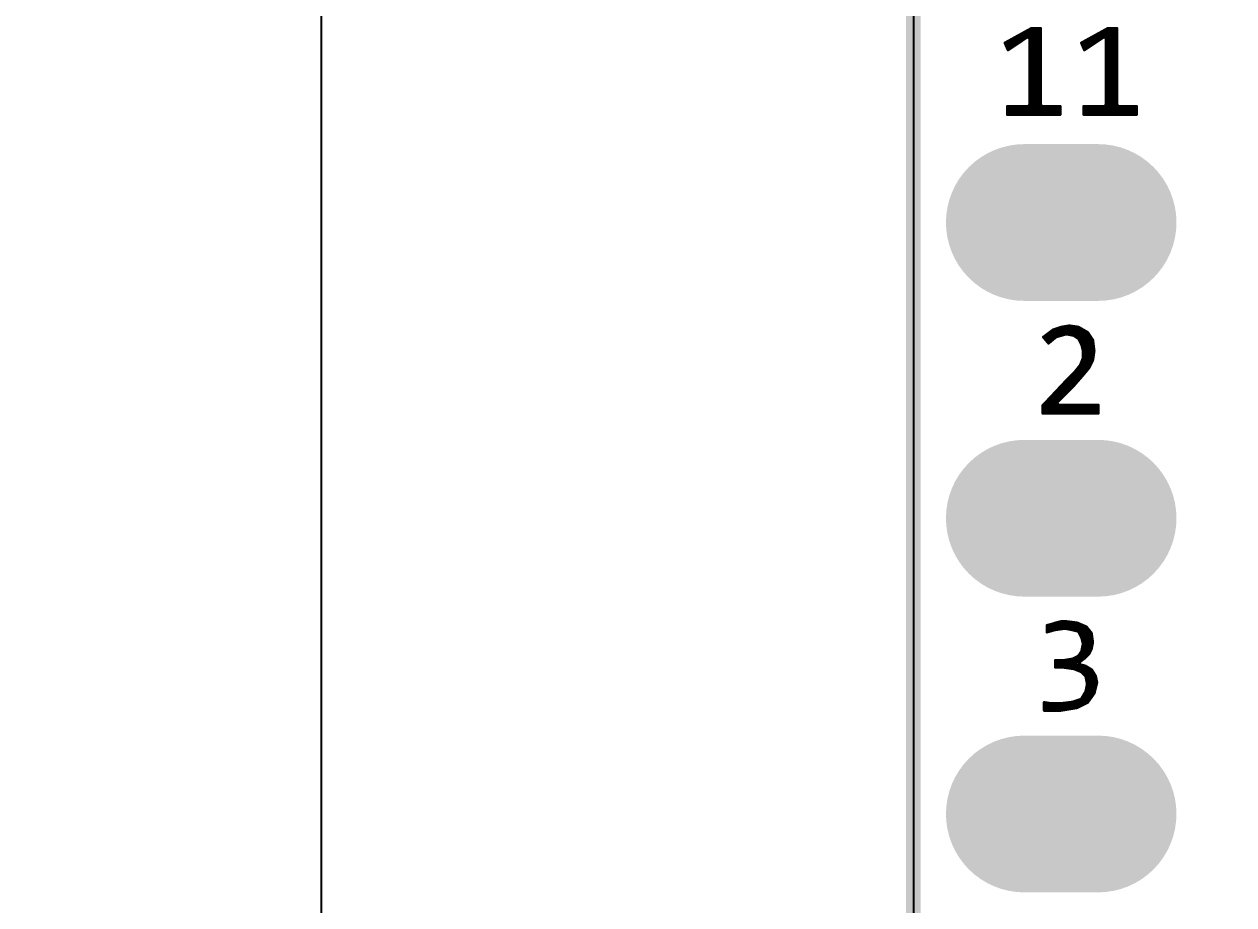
# Model space of a CAD drawing. Extents: x 17.8 to 58.4, y 21 to 93.6.
# Drawn here: x 17.76 to 28.15, y 41.83 to 49.39 of the extents above; entities that cross this region are included whole.
import ezdxf

# ---------------------------------------------------------------- set-up
doc = ezdxf.new("R2010")
doc.units = 0
doc.header["$MEASUREMENT"] = 0
doc.layers.get('0').update_dxf_attribs({"linetype": 'CONTINUOUS'})
doc.layers.get('Defpoints').update_dxf_attribs({"linetype": 'CONTINUOUS'})
doc.layers.add('SILKTOP_PHO', color=251, linetype='CONTINUOUS')
doc.styles.get("Standard").update_dxf_attribs({"font": 'arial.ttf'})
doc.dimstyles.get("Standard").update_dxf_attribs({"dimtxt": 1.5, "dimasz": 1.5, "dimexe": 0.18, "dimexo": 0, "dimgap": 0.5, "dimtad": 0, "dimtih": 1, "dimtoh": 1, "dimzin": 0, "dimdsep": 46, "dimtxsty": 'Standard', "dimcen": 0.09, "dimadec": 0, "dimazin": 0, "dimtfac": 1, "dimtofl": 0, "dimtmove": 2, "dimatfit": 3, "dimfxl": 1, "dimtolj": 1, "dimtzin": 0, "dimarcsym": 0})

# ---------------------------------------------------------------- blocks, each defined once
blk = doc.blocks.new('ROUND_1')
at = {"const_width": 0.0127}
blk.add_lwpolyline([(-0.00635, 0, 1), (0.00635, 0, 1)], format="xyb", close=True, dxfattribs=at)
blk = doc.blocks.new('OBLONG_245')
at = {"const_width": 1.3462}
blk.add_lwpolyline([(0.3175, 0), (-0.3175, 0)], dxfattribs=at)
at = {"const_width": 0.6731}
for points in [[(-0.65405, 0, 1), (0.01905, 0, 1)], [(-0.01905, 0, 1), (0.65405, 0, 1)]]:
    blk.add_lwpolyline(points, format="xyb", close=True, dxfattribs=at)
blk = doc.blocks.new('*D61')
at = {"color": 0, "linetype": 'Continuous', "lineweight": -2}
for p, q in [((25.4, 51.3), (25.4, 21.764)), ((50.8, 51.3), (50.8, 21.764)), ((26.9, 21.944), (35.059, 21.944)), ((49.3, 21.944), (41.141, 21.944))]:
    blk.add_line(p, q, dxfattribs=at)
at = {"color": 0, "linetype": 'Continuous'}
for points in [[(26.9, 22.194), (26.9, 21.694), (25.4, 21.944)], [(49.3, 22.194), (49.3, 21.694), (50.8, 21.944)]]:
    blk.add_solid(points, dxfattribs=at)
at = {"layer": 'Defpoints', "color": 0, "linetype": 'Continuous'}
for p in [(25.4, 51.3), (50.8, 51.3), (50.8, 21.944)]:
    blk.add_point(p, dxfattribs=at)
at = {"color": 0, "linetype": 'Continuous', "insert": (38.1, 21.944), "char_height": 1.5, "attachment_point": 5}
blk.add_mtext('\\A1;25.40', dxfattribs=at)
blk = doc.blocks.new('*D62')
at = {"color": 0, "linetype": 'Continuous', "lineweight": -2}
for p, q in [((25.932, 77.2), (20.133, 77.2)), ((20.313, 75.7), (20.313, 52.566)), ((20.313, 26.9), (20.313, 50.034)), ((25.932, 25.4), (20.133, 25.4))]:
    blk.add_line(p, q, dxfattribs=at)
at = {"color": 0, "linetype": 'Continuous'}
for points in [[(20.063, 75.7), (20.563, 75.7), (20.313, 77.2)], [(20.063, 26.9), (20.563, 26.9), (20.313, 25.4)]]:
    blk.add_solid(points, dxfattribs=at)
at = {"layer": 'Defpoints', "color": 0, "linetype": 'Continuous'}
for p in [(25.932, 77.2), (20.313, 25.4), (25.932, 25.4)]:
    blk.add_point(p, dxfattribs=at)
at = {"color": 0, "linetype": 'Continuous', "insert": (20.313, 51.3), "char_height": 1.5, "attachment_point": 5}
blk.add_mtext('\\A1;51.80', dxfattribs=at)

msp = doc.modelspace()

# ---------------------------------------------------------------- linework, layer by layer
at = {"const_width": 0.127}
msp.add_lwpolyline([(25.4, 76.700126), (25.4, 25.900126)], dxfattribs=at)
at = {"layer": 'SILKTOP_PHO'}
for points, const_width in [([(25.4, 76.700126), (25.4, 25.900126)], 0.127), ([(26.413206, 49.351184), (26.1874, 49.226724)], 0.0254), ([(26.2128, 49.167796), (26.37917, 49.278794)], 0.0254), ([(26.2636, 49.201832), (26.2636, 49.268634)], 0.0254), ([(26.289, 49.21885), (26.289, 49.282604)], 0.0254), ([(26.3144, 49.235614), (26.3144, 49.296574)], 0.0254), ([(26.3398, 49.252632), (26.3398, 49.310544)], 0.0254), ([(26.3652, 49.26965), (26.3652, 49.324514)], 0.0254), ([(26.37917, 49.278794), (26.398728, 49.268126)], 0.0254), ([(26.3906, 49.280064), (26.3906, 49.338484)], 0.0254), ([(26.398728, 49.268126), (26.398728, 48.695102)], 0.0254), ([(26.492962, 49.351184), (26.413206, 49.351184)], 0.0254), ([(26.416, 48.612298), (26.416, 49.351184)], 0.0254), ([(26.4414, 48.612298), (26.4414, 49.351184)], 0.0254), ([(26.4668, 48.612298), (26.4668, 49.351184)], 0.0254), ([(26.4922, 48.612298), (26.4922, 49.351184)], 0.0254), ([(26.492962, 48.695102), (26.492962, 49.351184)], 0.0254), ([(27.07005, 49.351184), (26.844244, 49.226724)], 0.0254), ([(26.86939, 49.167796), (27.03576, 49.278794)], 0.0254), ([(26.924, 49.204372), (26.924, 49.270666)], 0.0254), ([(26.9494, 49.221136), (26.9494, 49.284636)], 0.0254), ([(26.9748, 49.238154), (26.9748, 49.298606)], 0.0254), ([(27.0002, 49.255172), (27.0002, 49.312576)], 0.0254), ([(27.0256, 49.271936), (27.0256, 49.326546)], 0.0254), ([(27.03576, 49.278794), (27.055572, 49.268126)], 0.0254), ([(27.051, 49.278032), (27.051, 49.340516)], 0.0254), ([(27.055572, 49.268126), (27.055572, 48.695102)], 0.0254), ([(27.149552, 49.351184), (27.07005, 49.351184)], 0.0254), ([(27.0764, 48.612298), (27.0764, 49.351184)], 0.0254), ([(27.1018, 48.612298), (27.1018, 49.351184)], 0.0254), ([(27.1272, 48.612298), (27.1272, 49.351184)], 0.0254), ([(27.149552, 48.695102), (27.149552, 49.351184)], 0.0254), ([(26.1874, 49.226724), (26.2128, 49.167796)], 0.0254), ([(26.2128, 49.16805), (26.2128, 49.240694)], 0.0254), ([(26.2382, 49.184814), (26.2382, 49.254664)], 0.0254), ([(26.844244, 49.226724), (26.86939, 49.167796)], 0.0254), ([(26.8478, 49.218342), (26.8478, 49.228756)], 0.0254), ([(26.8732, 49.170336), (26.8732, 49.242726)], 0.0254), ([(26.8986, 49.187354), (26.8986, 49.256696)], 0.0254), ([(26.386028, 48.682402), (26.20772, 48.682402)], 0.0254), ([(26.20772, 48.682402), (26.20772, 48.612298)], 0.0254), ([(26.2128, 48.612298), (26.2128, 48.682402)], 0.0254), ([(26.2382, 48.612298), (26.2382, 48.682402)], 0.0254), ([(26.2636, 48.612298), (26.2636, 48.682402)], 0.0254), ([(26.289, 48.612298), (26.289, 48.682402)], 0.0254), ([(26.3144, 48.612298), (26.3144, 48.682402)], 0.0254), ([(26.3398, 48.612298), (26.3398, 48.682402)], 0.0254), ([(26.3652, 48.612298), (26.3652, 48.682402)], 0.0254), ([(26.398728, 48.695102), (26.386028, 48.682402)], 0.0254), ([(26.3906, 48.612298), (26.3906, 48.683164)], 0.0254), ([(26.505662, 48.682402), (26.492962, 48.695102)], 0.0254), ([(26.660094, 48.682402), (26.505662, 48.682402)], 0.0254), ([(26.5176, 48.612298), (26.5176, 48.682402)], 0.0254), ([(26.543, 48.612298), (26.543, 48.682402)], 0.0254), ([(26.5684, 48.612298), (26.5684, 48.682402)], 0.0254), ([(26.5938, 48.612298), (26.5938, 48.682402)], 0.0254), ([(26.6192, 48.612298), (26.6192, 48.682402)], 0.0254), ([(26.6446, 48.612298), (26.6446, 48.682402)], 0.0254), ([(26.660094, 48.612298), (26.660094, 48.682402)], 0.0254), ([(27.042872, 48.682402), (26.864564, 48.682402)], 0.0254), ([(26.864564, 48.682402), (26.864564, 48.612298)], 0.0254), ([(26.8732, 48.612298), (26.8732, 48.682402)], 0.0254), ([(26.8986, 48.612298), (26.8986, 48.682402)], 0.0254), ([(26.924, 48.612298), (26.924, 48.682402)], 0.0254), ([(26.9494, 48.612298), (26.9494, 48.682402)], 0.0254), ([(26.9748, 48.612298), (26.9748, 48.682402)], 0.0254), ([(27.0002, 48.612298), (27.0002, 48.682402)], 0.0254), ([(27.0256, 48.612298), (27.0256, 48.682402)], 0.0254), ([(27.055572, 48.695102), (27.042872, 48.682402)], 0.0254), ([(27.051, 48.612298), (27.051, 48.68545)], 0.0254), ([(27.162252, 48.682402), (27.149552, 48.695102)], 0.0254), ([(27.1526, 48.612298), (27.1526, 48.686974)], 0.0254), ([(27.316684, 48.682402), (27.162252, 48.682402)], 0.0254), ([(27.178, 48.612298), (27.178, 48.682402)], 0.0254), ([(27.2034, 48.612298), (27.2034, 48.682402)], 0.0254), ([(27.2288, 48.612298), (27.2288, 48.682402)], 0.0254), ([(27.2542, 48.612298), (27.2542, 48.682402)], 0.0254), ([(27.2796, 48.612298), (27.2796, 48.682402)], 0.0254), ([(27.305, 48.612298), (27.305, 48.682402)], 0.0254), ([(27.316684, 48.612298), (27.316684, 48.682402)], 0.0254), ([(26.20772, 48.612298), (26.660094, 48.612298)], 0.0254), ([(26.864564, 48.612298), (27.316684, 48.612298)], 0.0254), ([(26.669746, 46.785784), (26.601166, 46.762924)], 0.0254), ([(26.6192, 46.697646), (26.6192, 46.76902)], 0.0254), ([(26.6446, 46.707806), (26.6446, 46.777402)], 0.0254), ([(26.73858, 46.797468), (26.669746, 46.785784)], 0.0254), ([(26.67, 46.715172), (26.67, 46.786038)], 0.0254), ([(26.6954, 46.722538), (26.6954, 46.790102)], 0.0254), ([(26.7208, 46.726348), (26.7208, 46.79442)], 0.0254), ([(26.817828, 46.786038), (26.73858, 46.797468)], 0.0254), ([(26.7462, 46.721268), (26.7462, 46.796198)], 0.0254), ([(26.7716, 46.716188), (26.7716, 46.792642)], 0.0254), ([(26.797, 46.702726), (26.797, 46.789086)], 0.0254), ([(26.896568, 46.74108), (26.817828, 46.786038)], 0.0254), ([(26.8224, 46.682406), (26.8224, 46.783498)], 0.0254), ([(26.601166, 46.762924), (26.517854, 46.700694)], 0.0254), ([(26.517854, 46.700694), (26.56078, 46.648878)], 0.0254), ([(26.543, 46.670468), (26.543, 46.71949)], 0.0254), ([(26.56078, 46.648878), (26.622756, 46.70044)], 0.0254), ([(26.5684, 46.655228), (26.5684, 46.73854)], 0.0254), ([(26.5938, 46.67631), (26.5938, 46.75759)], 0.0254), ([(26.622756, 46.70044), (26.627328, 46.70298)], 0.0254), ([(26.627328, 46.70298), (26.710894, 46.726856)], 0.0254), ([(26.710894, 46.726856), (26.71699, 46.72711)], 0.0254), ([(26.71699, 46.72711), (26.77668, 46.715172)], 0.0254), ([(26.77668, 46.715172), (26.781252, 46.713394)], 0.0254), ([(26.781252, 46.713394), (26.817066, 46.689518)], 0.0254), ([(26.817066, 46.689518), (26.821384, 46.684438)], 0.0254), ([(26.821384, 46.684438), (26.84526, 46.636686)], 0.0254), ([(26.8478, 46.627796), (26.8478, 46.768766)], 0.0254), ([(26.8732, 46.394878), (26.8732, 46.754288)], 0.0254), ([(26.941018, 46.674278), (26.896568, 46.74108)], 0.0254), ([(26.8986, 46.425358), (26.8986, 46.738032)], 0.0254), ([(26.924, 46.469554), (26.924, 46.699932)], 0.0254), ([(26.952448, 46.583346), (26.941018, 46.674278)], 0.0254), ([(26.84526, 46.636686), (26.846276, 46.634146)], 0.0254), ([(26.846276, 46.634146), (26.858214, 46.586394)], 0.0254), ([(26.858214, 46.586394), (26.858468, 46.583346)], 0.0254), ([(26.858468, 46.583346), (26.858468, 46.523656)], 0.0254), ([(26.941018, 46.50359), (26.952448, 46.583346)], 0.0254), ([(26.9494, 46.562264), (26.9494, 46.60773)], 0.0254), ([(26.83383, 46.45914), (26.831798, 46.456092)], 0.0254), ([(26.857706, 46.51883), (26.83383, 46.45914)], 0.0254), ([(26.8478, 46.364398), (26.8478, 46.494446)], 0.0254), ([(26.858468, 46.523656), (26.857706, 46.51883)], 0.0254), ([(26.906728, 46.43501), (26.941018, 46.50359)], 0.0254), ([(26.783284, 46.395386), (26.699718, 46.31182)], 0.0254), ([(26.7462, 46.25086), (26.7462, 46.358302)], 0.0254), ([(26.764996, 46.269656), (26.848054, 46.364652)], 0.0254), ([(26.7716, 46.277276), (26.7716, 46.383702)], 0.0254), ([(26.784046, 46.396402), (26.783284, 46.395386)], 0.0254), ([(26.831798, 46.456092), (26.784046, 46.396402)], 0.0254), ([(26.797, 46.306232), (26.797, 46.412404)], 0.0254), ([(26.8224, 46.335442), (26.8224, 46.444154)], 0.0254), ([(26.848054, 46.364652), (26.906728, 46.43501)], 0.0254), ([(26.699718, 46.31182), (26.512266, 46.112684)], 0.0254), ([(26.633932, 46.138592), (26.764996, 46.269656)], 0.0254), ([(26.6446, 46.14926), (26.6446, 46.253146)], 0.0254), ([(26.67, 46.17466), (26.67, 46.280324)], 0.0254), ([(26.6954, 46.20006), (26.6954, 46.307248)], 0.0254), ([(26.7208, 46.22546), (26.7208, 46.332902)], 0.0254), ([(26.543, 46.046898), (26.543, 46.145196)], 0.0254), ([(26.5684, 46.046898), (26.5684, 46.172374)], 0.0254), ([(26.5938, 46.046898), (26.5938, 46.199298)], 0.0254), ([(26.6192, 46.046898), (26.6192, 46.226222)], 0.0254), ([(26.512266, 46.112684), (26.512266, 46.046898)], 0.0254), ([(26.512266, 46.046898), (26.988262, 46.046898)], 0.0254), ([(26.5176, 46.046898), (26.5176, 46.118272)], 0.0254), ([(26.642822, 46.117002), (26.633932, 46.138592)], 0.0254), ([(26.988262, 46.117002), (26.642822, 46.117002)], 0.0254), ([(26.6446, 46.046898), (26.6446, 46.117002)], 0.0254), ([(26.67, 46.046898), (26.67, 46.117002)], 0.0254), ([(26.6954, 46.046898), (26.6954, 46.117002)], 0.0254), ([(26.7208, 46.046898), (26.7208, 46.117002)], 0.0254), ([(26.7462, 46.046898), (26.7462, 46.117002)], 0.0254), ([(26.7716, 46.046898), (26.7716, 46.117002)], 0.0254), ([(26.797, 46.046898), (26.797, 46.117002)], 0.0254), ([(26.8224, 46.046898), (26.8224, 46.117002)], 0.0254), ([(26.8478, 46.046898), (26.8478, 46.117002)], 0.0254), ([(26.8732, 46.046898), (26.8732, 46.117002)], 0.0254), ([(26.8986, 46.046898), (26.8986, 46.117002)], 0.0254), ([(26.924, 46.046898), (26.924, 46.117002)], 0.0254), ([(26.9494, 46.046898), (26.9494, 46.117002)], 0.0254), ([(26.9748, 46.046898), (26.9748, 46.117002)], 0.0254), ([(26.988262, 46.046898), (26.988262, 46.117002)], 0.0254), ([(26.58618, 44.2341), (26.54808, 44.224448)], 0.0254), ([(26.54808, 44.224448), (26.54808, 44.167552)], 0.0254), ([(26.54808, 44.167552), (26.61539, 44.186856)], 0.0254), ([(26.5684, 44.173394), (26.5684, 44.229528)], 0.0254), ([(26.587196, 44.234354), (26.58618, 44.2341)], 0.0254), ([(26.622502, 44.246038), (26.587196, 44.234354)], 0.0254), ([(26.5938, 44.18076), (26.5938, 44.236386)], 0.0254), ([(26.61539, 44.186856), (26.617168, 44.187364)], 0.0254), ([(26.617168, 44.187364), (26.700734, 44.199302)], 0.0254), ([(26.6192, 44.187618), (26.6192, 44.245022)], 0.0254), ([(26.668222, 44.257468), (26.622502, 44.246038)], 0.0254), ([(26.6446, 44.191174), (26.6446, 44.251626)], 0.0254), ([(26.713688, 44.257468), (26.668222, 44.257468)], 0.0254), ([(26.67, 44.19473), (26.67, 44.257468)], 0.0254), ([(26.6954, 44.19854), (26.6954, 44.257468)], 0.0254), ([(26.700734, 44.199302), (26.705052, 44.199048)], 0.0254), ([(26.705052, 44.199048), (26.764742, 44.18711)], 0.0254), ([(26.806652, 44.245784), (26.713688, 44.257468)], 0.0254), ([(26.7208, 44.196), (26.7208, 44.256706)], 0.0254), ([(26.7462, 44.19092), (26.7462, 44.253404)], 0.0254), ([(26.764742, 44.18711), (26.76525, 44.18711)], 0.0254), ([(26.76525, 44.18711), (26.813002, 44.175172)], 0.0254), ([(26.7716, 44.185332), (26.7716, 44.250356)], 0.0254), ([(26.797, 44.178982), (26.797, 44.247054)], 0.0254), ([(26.885646, 44.212002), (26.806652, 44.245784)], 0.0254), ([(26.813002, 44.175172), (26.821384, 44.168314)], 0.0254), ([(26.8224, 44.166282), (26.8224, 44.23918)], 0.0254), ([(26.8478, 44.111672), (26.8478, 44.228258)], 0.0254), ([(26.8732, 43.945302), (26.8732, 44.217336)], 0.0254), ([(26.929334, 44.157646), (26.885646, 44.212002)], 0.0254), ([(26.8986, 43.970702), (26.8986, 44.195746)], 0.0254), ([(26.821384, 44.168314), (26.84526, 44.120562)], 0.0254), ([(26.84526, 44.120562), (26.846276, 44.118022)], 0.0254), ([(26.846276, 44.118022), (26.858214, 44.07027)], 0.0254), ([(26.858214, 44.07027), (26.858214, 44.064682)], 0.0254), ([(26.924, 44.01312), (26.924, 44.163996)], 0.0254), ([(26.94051, 44.079414), (26.929334, 44.157646)], 0.0254), ([(26.929334, 44.023534), (26.94051, 44.079414)], 0.0254), ([(26.820622, 43.964606), (26.815796, 43.960288)], 0.0254), ([(26.844498, 44.00042), (26.820622, 43.964606)], 0.0254), ([(26.8224, 43.905424), (26.8224, 43.9674)], 0.0254), ([(26.846276, 44.004992), (26.844498, 44.00042)], 0.0254), ([(26.858214, 44.064682), (26.846276, 44.004992)], 0.0254), ([(26.8478, 43.926252), (26.8478, 44.012358)], 0.0254), ([(26.8732, 43.945556), (26.906982, 43.979338)], 0.0254), ([(26.906982, 43.979338), (26.929334, 44.023534)], 0.0254), ([(26.690574, 43.923204), (26.619708, 43.923204)], 0.0254), ([(26.619708, 43.923204), (26.619708, 43.865038)], 0.0254), ([(26.619708, 43.865038), (26.690574, 43.865038)], 0.0254), ([(26.6446, 43.865038), (26.6446, 43.923204)], 0.0254), ([(26.67, 43.865038), (26.67, 43.923204)], 0.0254), ([(26.692606, 43.923458), (26.690574, 43.923204)], 0.0254), ([(26.690574, 43.865038), (26.692352, 43.864784)], 0.0254), ([(26.692352, 43.864784), (26.775918, 43.852846)], 0.0254), ([(26.764234, 43.935396), (26.692606, 43.923458)], 0.0254), ([(26.6954, 43.86453), (26.6954, 43.923712)], 0.0254), ([(26.7208, 43.86072), (26.7208, 43.92803)], 0.0254), ([(26.7462, 43.857164), (26.7462, 43.932348)], 0.0254), ([(26.768044, 43.936412), (26.764234, 43.935396)], 0.0254), ([(26.815796, 43.960288), (26.768044, 43.936412)], 0.0254), ([(26.7716, 43.853608), (26.7716, 43.93819)], 0.0254), ([(26.797, 43.844972), (26.797, 43.95089)], 0.0254), ([(26.8224, 43.834812), (26.8224, 43.894756)], 0.0254), ([(26.82621, 43.91025), (26.8732, 43.945556)], 0.0254), ([(26.830782, 43.887644), (26.82621, 43.91025)], 0.0254), ([(26.876756, 43.876214), (26.830782, 43.887644)], 0.0254), ([(26.8478, 43.820588), (26.8478, 43.88358)], 0.0254), ([(26.8732, 43.795188), (26.8732, 43.87723)], 0.0254), ([(26.932128, 43.84294), (26.876756, 43.876214)], 0.0254), ([(26.8986, 43.565826), (26.8986, 43.86326)], 0.0254), ([(26.775918, 43.852846), (26.778966, 43.852084)], 0.0254), ([(26.778966, 43.852084), (26.838656, 43.828208)], 0.0254), ([(26.838656, 43.828208), (26.842974, 43.825414)], 0.0254), ([(26.842974, 43.825414), (26.878788, 43.7896)], 0.0254), ([(26.878788, 43.7896), (26.88209, 43.78325)], 0.0254), ([(26.88209, 43.78325), (26.894028, 43.72356)], 0.0254), ([(26.924, 43.601386), (26.924, 43.84802)], 0.0254), ([(26.965148, 43.788076), (26.932128, 43.84294)], 0.0254), ([(26.9494, 43.636946), (26.9494, 43.814238)], 0.0254), ([(26.97607, 43.733212), (26.965148, 43.788076)], 0.0254), ([(26.880566, 43.654726), (26.844752, 43.595036)], 0.0254), ([(26.88209, 43.65879), (26.880566, 43.654726)], 0.0254), ([(26.894028, 43.71848), (26.88209, 43.65879)], 0.0254), ([(26.894028, 43.72356), (26.894028, 43.71848)], 0.0254), ([(26.953464, 43.642788), (26.97607, 43.733212)], 0.0254), ([(26.9748, 43.727878), (26.9748, 43.739816)], 0.0254), ([(26.5811, 43.553126), (26.524204, 43.562778)], 0.0254), ([(26.524204, 43.562778), (26.524204, 43.49496)], 0.0254), ([(26.543, 43.49496), (26.543, 43.559476)], 0.0254), ([(26.5684, 43.49496), (26.5684, 43.555412)], 0.0254), ([(26.583132, 43.553126), (26.5811, 43.553126)], 0.0254), ([(26.666698, 43.553126), (26.583132, 43.553126)], 0.0254), ([(26.5938, 43.49496), (26.5938, 43.553126)], 0.0254), ([(26.6192, 43.49496), (26.6192, 43.553126)], 0.0254), ([(26.6446, 43.49496), (26.6446, 43.553126)], 0.0254), ([(26.668222, 43.553126), (26.666698, 43.553126)], 0.0254), ([(26.763726, 43.565064), (26.668222, 43.553126)], 0.0254), ([(26.67, 43.495468), (26.67, 43.55338)], 0.0254), ([(26.6954, 43.499786), (26.6954, 43.556428)], 0.0254), ([(26.7208, 43.504104), (26.7208, 43.55973)], 0.0254), ([(26.7462, 43.508168), (26.7462, 43.562778)], 0.0254), ([(26.766266, 43.565572), (26.763726, 43.565064)], 0.0254), ([(26.837894, 43.589448), (26.766266, 43.565572)], 0.0254), ([(26.7716, 43.512486), (26.7716, 43.56735)], 0.0254), ([(26.797, 43.516804), (26.797, 43.575986)], 0.0254), ([(26.806144, 43.518328), (26.897076, 43.563794)], 0.0254), ([(26.8224, 43.526456), (26.8224, 43.584368)], 0.0254), ([(26.844752, 43.595036), (26.837894, 43.589448)], 0.0254), ([(26.8478, 43.539156), (26.8478, 43.600116)], 0.0254), ([(26.8732, 43.551856), (26.8732, 43.64228)], 0.0254), ([(26.897076, 43.563794), (26.953464, 43.642788)], 0.0254), ([(26.524204, 43.49496), (26.665682, 43.49496)], 0.0254), ([(26.665682, 43.49496), (26.806144, 43.518328)], 0.0254)]:
    msp.add_lwpolyline(points, dxfattribs=dict(at, const_width=const_width))

# ---------------------------------------------------------------- block references
for p in [(26.67, 47.684944), (26.67, 45.144944), (26.67, 42.604944)]:
    msp.add_blockref('OBLONG_245', p)
for p in [(26.2636, 49.268634), (26.289, 49.282604), (26.3144, 49.296574), (26.3398, 49.310544), (26.3652, 49.324514), (26.3652, 49.26965), (26.37917, 49.278794), (26.3906, 49.338484), (26.3906, 49.280064), (26.398728, 49.268126), (26.413206, 49.351184), (26.416, 49.351184), (26.4414, 49.351184), (26.4668, 49.351184), (26.4922, 49.351184), (26.492962, 49.351184), (26.924, 49.270666), (26.9494, 49.284636), (26.9748, 49.298606), (27.0002, 49.312576), (27.0256, 49.326546), (27.0256, 49.271936), (27.03576, 49.278794), (27.051, 49.340516), (27.051, 49.278032), (27.055572, 49.268126), (27.07005, 49.351184), (27.0764, 49.351184), (27.1018, 49.351184), (27.1272, 49.351184), (27.149552, 49.351184), (26.1874, 49.226724), (26.2128, 49.240694), (26.2128, 49.16805), (26.2128, 49.167796), (26.2382, 49.254664), (26.2382, 49.184814), (26.2636, 49.201832), (26.289, 49.21885), (26.3144, 49.235614), (26.3398, 49.252632), (26.844244, 49.226724), (26.8478, 49.228756), (26.8478, 49.218342), (26.86939, 49.167796), (26.8732, 49.242726), (26.8732, 49.170336), (26.8986, 49.256696), (26.8986, 49.187354), (26.924, 49.204372), (26.9494, 49.221136), (26.9748, 49.238154), (27.0002, 49.255172), (26.20772, 48.682402), (26.2128, 48.682402), (26.2382, 48.682402), (26.2636, 48.682402), (26.289, 48.682402), (26.3144, 48.682402), (26.3398, 48.682402), (26.3652, 48.682402), (26.386028, 48.682402), (26.3906, 48.683164), (26.398728, 48.695102), (26.492962, 48.695102), (26.505662, 48.682402), (26.5176, 48.682402), (26.543, 48.682402), (26.5684, 48.682402), (26.5938, 48.682402), (26.6192, 48.682402), (26.6446, 48.682402), (26.660094, 48.682402), (26.660094, 48.682402), (26.864564, 48.682402), (26.8732, 48.682402), (26.8986, 48.682402), (26.924, 48.682402), (26.9494, 48.682402), (26.9748, 48.682402), (27.0002, 48.682402), (27.0256, 48.682402), (27.042872, 48.682402), (27.051, 48.68545), (27.055572, 48.695102), (27.149552, 48.695102), (27.1526, 48.686974), (27.162252, 48.682402), (27.178, 48.682402), (27.2034, 48.682402), (27.2288, 48.682402), (27.2542, 48.682402), (27.2796, 48.682402), (27.305, 48.682402), (27.316684, 48.682402), (27.316684, 48.682402), (26.20772, 48.612298), (26.2128, 48.612298), (26.2382, 48.612298), (26.2636, 48.612298), (26.289, 48.612298), (26.3144, 48.612298), (26.3398, 48.612298), (26.3652, 48.612298), (26.3906, 48.612298), (26.416, 48.612298), (26.4414, 48.612298), (26.4668, 48.612298), (26.4922, 48.612298), (26.5176, 48.612298), (26.543, 48.612298), (26.5684, 48.612298), (26.5938, 48.612298), (26.6192, 48.612298), (26.6446, 48.612298), (26.660094, 48.612298), (26.864564, 48.612298), (26.8732, 48.612298), (26.8986, 48.612298), (26.924, 48.612298), (26.9494, 48.612298), (26.9748, 48.612298), (27.0002, 48.612298), (27.0256, 48.612298), (27.051, 48.612298), (27.0764, 48.612298), (27.1018, 48.612298), (27.1272, 48.612298), (27.1526, 48.612298), (27.178, 48.612298), (27.2034, 48.612298), (27.2288, 48.612298), (27.2542, 48.612298), (27.2796, 48.612298), (27.305, 48.612298), (27.316684, 48.612298), (26.6192, 46.76902), (26.6446, 46.777402), (26.669746, 46.785784), (26.67, 46.786038), (26.6954, 46.790102), (26.7208, 46.79442), (26.73858, 46.797468), (26.7462, 46.796198), (26.7716, 46.792642), (26.797, 46.789086), (26.817828, 46.786038), (26.8224, 46.783498), (26.517854, 46.700694), (26.543, 46.71949), (26.543, 46.670468), (26.5684, 46.73854), (26.5938, 46.75759), (26.5938, 46.67631), (26.601166, 46.762924), (26.6192, 46.697646), (26.622756, 46.70044), (26.627328, 46.70298), (26.6446, 46.707806), (26.67, 46.715172), (26.6954, 46.722538), (26.710894, 46.726856), (26.71699, 46.72711), (26.7208, 46.726348), (26.7462, 46.721268), (26.7716, 46.716188), (26.77668, 46.715172), (26.781252, 46.713394), (26.797, 46.702726), (26.817066, 46.689518), (26.821384, 46.684438), (26.8224, 46.682406), (26.8478, 46.768766), (26.8732, 46.754288), (26.896568, 46.74108), (26.8986, 46.738032), (26.924, 46.699932), (26.941018, 46.674278), (26.56078, 46.648878), (26.5684, 46.655228), (26.84526, 46.636686), (26.846276, 46.634146), (26.8478, 46.627796), (26.858214, 46.586394), (26.858468, 46.583346), (26.9494, 46.60773), (26.9494, 46.562264), (26.952448, 46.583346), (26.83383, 46.45914), (26.8478, 46.494446), (26.857706, 46.51883), (26.858468, 46.523656), (26.924, 46.469554), (26.941018, 46.50359), (26.7462, 46.358302), (26.7716, 46.383702), (26.783284, 46.395386), (26.784046, 46.396402), (26.797, 46.412404), (26.8224, 46.444154), (26.831798, 46.456092), (26.8478, 46.364398), (26.848054, 46.364652), (26.8732, 46.394878), (26.8986, 46.425358), (26.906728, 46.43501), (26.6446, 46.253146), (26.67, 46.280324), (26.6954, 46.307248), (26.699718, 46.31182), (26.7208, 46.332902), (26.7462, 46.25086), (26.764996, 46.269656), (26.7716, 46.277276), (26.797, 46.306232), (26.8224, 46.335442), (26.543, 46.145196), (26.5684, 46.172374), (26.5938, 46.199298), (26.6192, 46.226222), (26.6446, 46.14926), (26.67, 46.17466), (26.6954, 46.20006), (26.7208, 46.22546), (26.512266, 46.112684), (26.512266, 46.046898), (26.5176, 46.118272), (26.5176, 46.046898), (26.543, 46.046898), (26.5684, 46.046898), (26.5938, 46.046898), (26.6192, 46.046898), (26.633932, 46.138592), (26.642822, 46.117002), (26.6446, 46.117002), (26.6446, 46.046898), (26.67, 46.117002), (26.67, 46.046898), (26.6954, 46.117002), (26.6954, 46.046898), (26.7208, 46.117002), (26.7208, 46.046898), (26.7462, 46.117002), (26.7462, 46.046898), (26.7716, 46.117002), (26.7716, 46.046898), (26.797, 46.117002), (26.797, 46.046898), (26.8224, 46.117002), (26.8224, 46.046898), (26.8478, 46.117002), (26.8478, 46.046898), (26.8732, 46.117002), (26.8732, 46.046898), (26.8986, 46.117002), (26.8986, 46.046898), (26.924, 46.117002), (26.924, 46.046898), (26.9494, 46.117002), (26.9494, 46.046898), (26.9748, 46.117002), (26.9748, 46.046898), (26.988262, 46.117002), (26.988262, 46.117002), (26.988262, 46.046898), (26.54808, 44.224448), (26.5684, 44.229528), (26.5684, 44.173394), (26.58618, 44.2341), (26.587196, 44.234354), (26.5938, 44.236386), (26.5938, 44.18076), (26.61539, 44.186856), (26.617168, 44.187364), (26.6192, 44.245022), (26.6192, 44.187618), (26.622502, 44.246038), (26.6446, 44.251626), (26.6446, 44.191174), (26.668222, 44.257468), (26.67, 44.257468), (26.67, 44.19473), (26.6954, 44.257468), (26.6954, 44.19854), (26.700734, 44.199302), (26.705052, 44.199048), (26.713688, 44.257468), (26.7208, 44.256706), (26.7208, 44.196), (26.7462, 44.253404), (26.7462, 44.19092), (26.764742, 44.18711), (26.76525, 44.18711), (26.7716, 44.250356), (26.7716, 44.185332), (26.797, 44.247054), (26.797, 44.178982), (26.806652, 44.245784), (26.813002, 44.175172), (26.8224, 44.23918), (26.8478, 44.228258), (26.8732, 44.217336), (26.885646, 44.212002), (26.8986, 44.195746), (26.54808, 44.167552), (26.821384, 44.168314), (26.8224, 44.166282), (26.84526, 44.120562), (26.846276, 44.118022), (26.8478, 44.111672), (26.858214, 44.07027), (26.924, 44.163996), (26.929334, 44.157646), (26.94051, 44.079414), (26.820622, 43.964606), (26.8224, 43.9674), (26.844498, 44.00042), (26.846276, 44.004992), (26.8478, 44.012358), (26.858214, 44.064682), (26.8986, 43.970702), (26.906982, 43.979338), (26.924, 44.01312), (26.929334, 44.023534), (26.619708, 43.923204), (26.619708, 43.865038), (26.6446, 43.923204), (26.6446, 43.865038), (26.67, 43.923204), (26.67, 43.865038), (26.690574, 43.923204), (26.690574, 43.865038), (26.692352, 43.864784), (26.692606, 43.923458), (26.6954, 43.923712), (26.6954, 43.86453), (26.7208, 43.92803), (26.7208, 43.86072), (26.7462, 43.932348), (26.764234, 43.935396), (26.768044, 43.936412), (26.7716, 43.93819), (26.797, 43.95089), (26.815796, 43.960288), (26.8224, 43.905424), (26.8224, 43.894756), (26.82621, 43.91025), (26.830782, 43.887644), (26.8478, 43.926252), (26.8478, 43.88358), (26.8732, 43.945556), (26.8732, 43.945302), (26.8732, 43.87723), (26.876756, 43.876214), (26.8986, 43.86326), (26.7462, 43.857164), (26.7716, 43.853608), (26.775918, 43.852846), (26.778966, 43.852084), (26.797, 43.844972), (26.8224, 43.834812), (26.838656, 43.828208), (26.842974, 43.825414), (26.8478, 43.820588), (26.8732, 43.795188), (26.878788, 43.7896), (26.88209, 43.78325), (26.924, 43.84802), (26.932128, 43.84294), (26.9494, 43.814238), (26.965148, 43.788076), (26.880566, 43.654726), (26.88209, 43.65879), (26.894028, 43.72356), (26.894028, 43.71848), (26.9748, 43.739816), (26.9748, 43.727878), (26.97607, 43.733212), (26.97607, 43.733212), (26.524204, 43.562778), (26.543, 43.559476), (26.5684, 43.555412), (26.5811, 43.553126), (26.583132, 43.553126), (26.5938, 43.553126), (26.6192, 43.553126), (26.6446, 43.553126), (26.666698, 43.553126), (26.668222, 43.553126), (26.67, 43.55338), (26.6954, 43.556428), (26.7208, 43.55973), (26.7462, 43.562778), (26.763726, 43.565064), (26.766266, 43.565572), (26.7716, 43.56735), (26.797, 43.575986), (26.8224, 43.584368), (26.837894, 43.589448), (26.844752, 43.595036), (26.8478, 43.600116), (26.8732, 43.64228), (26.8732, 43.551856), (26.897076, 43.563794), (26.8986, 43.565826), (26.924, 43.601386), (26.9494, 43.636946), (26.953464, 43.642788), (26.524204, 43.49496), (26.543, 43.49496), (26.5684, 43.49496), (26.5938, 43.49496), (26.6192, 43.49496), (26.6446, 43.49496), (26.665682, 43.49496), (26.67, 43.495468), (26.6954, 43.499786), (26.7208, 43.504104), (26.7462, 43.508168), (26.7716, 43.512486), (26.797, 43.516804), (26.806144, 43.518328), (26.8224, 43.526456), (26.8478, 43.539156)]:
    msp.add_blockref('ROUND_1', p, dxfattribs=at)

# ---------------------------------------------------------------- dimensions: what is measured, and where the dimension line sits
at = {"linetype": 'Continuous'}
dim = msp.add_linear_dim(base=(20.313354, 25.4), p1=(25.931876, 77.199998), p2=(25.931876, 25.4), angle=90, dimstyle='Standard', dxfattribs=at)
dim.commit()
dim.dimension.update_dxf_attribs({"geometry": '*D62', "text_midpoint": (20.313354, 51.299999)})
dim = msp.add_linear_dim(base=(50.8, 21.943972), p1=(25.4, 51.300126), p2=(50.8, 51.300126), dimstyle='Standard', dxfattribs=at)
dim.commit()
dim.dimension.update_dxf_attribs({"geometry": '*D61', "text_midpoint": (38.1, 21.943972)})

doc.saveas('drawing.dxf')
